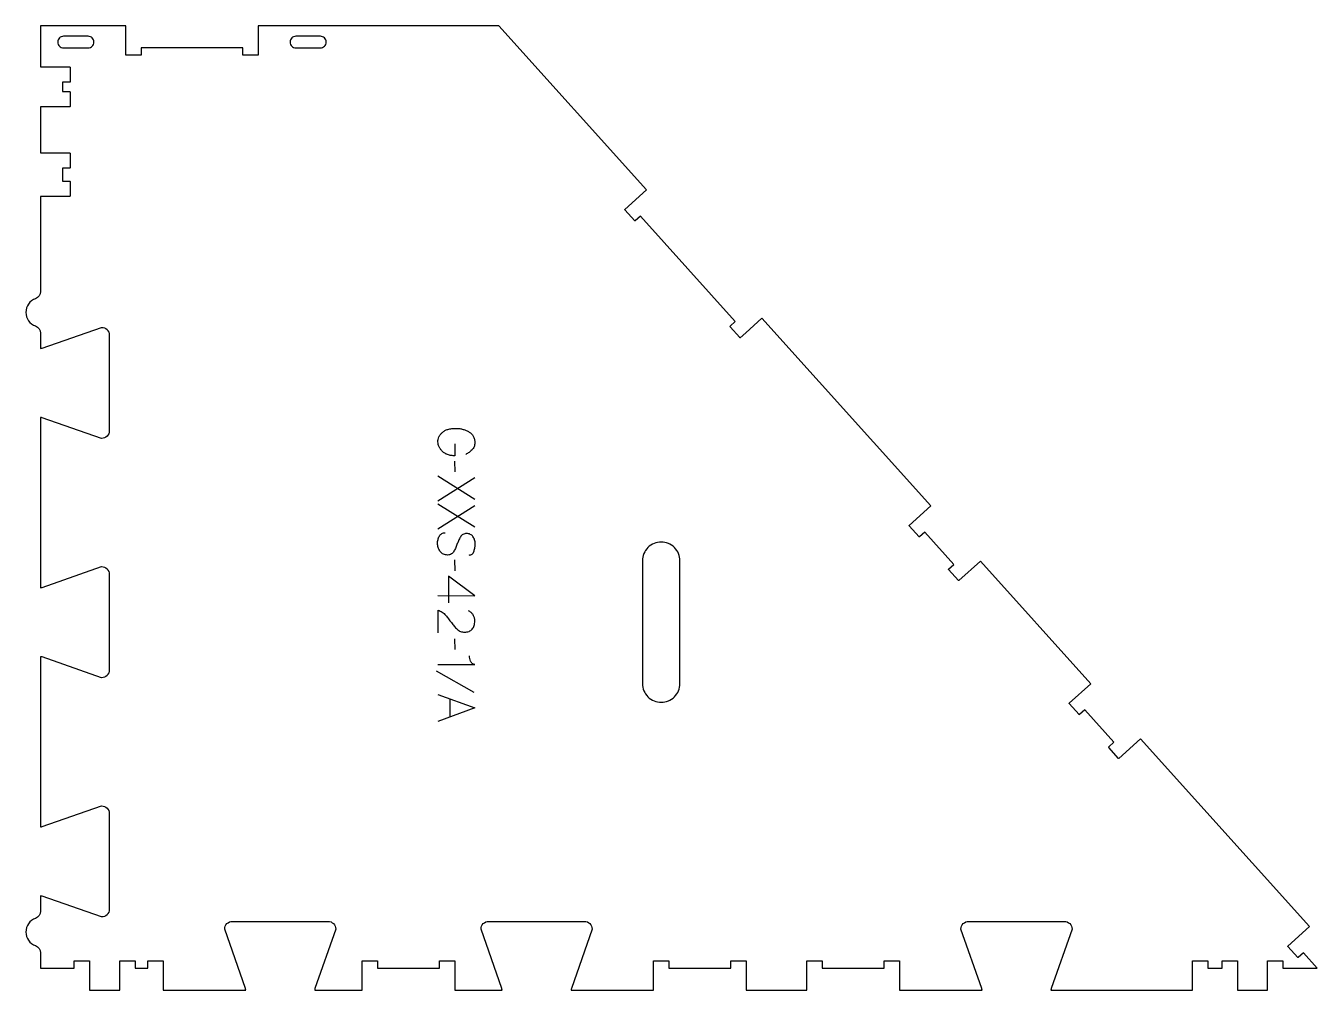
# Model space of a CAD drawing. Extents: x 0 to 1052, y 0 to 786.
import ezdxf

# ---------------------------------------------------------------- set-up
doc = ezdxf.new("R2010")
doc.units = 0
for name, color, linetype in [('1_ANYTOOL_1MMDEEP_LABELS_S', 2, 'CONTINUOUS'), ('3_ANYTOOL_CUTTHROUGH_INSID', 4, 'CONTINUOUS'), ('4_ANYTOOL_CUTTHROUGH_OUTSI', 5, 'CONTINUOUS')]:
    doc.layers.add(name, color=color, linetype=linetype)

msp = doc.modelspace()

# ---------------------------------------------------------------- linework, layer by layer
at = {"layer": '1_ANYTOOL_1MMDEEP_LABELS_S'}
for p, q in [((349.74403, 422.105592), (349.658316, 430.891306)), ((365.858316, 399.77702), (335.858316, 418.67702)), ((335.858316, 398.534163), (365.858316, 417.47702)), ((365.858316, 377.062735), (335.858316, 395.962735)), ((335.858316, 375.819877), (365.858316, 394.762735)), ((349.74403, 341.619877), (349.658316, 350.405592)), ((344.515459, 337.334163), (344.515459, 315.562735)), ((349.74403, 277.419877), (349.658316, 286.205592)), ((365.386887, 242.57702), (334.615459, 259.762735)), ((345.415459, 237.391306), (345.415459, 222.47702))]:
    msp.add_line(p, q, dxfattribs=at)
for points in [[(349.658316, 444.991306), (349.615459, 435.219877, -0.031732), (346.608057, 435.487988, -0.048764), (343.690459, 436.232377, -0.050291), (341.379951, 437.34209, -0.060119), (339.372602, 438.92702, -0.036578), (337.886185, 440.65904, -0.050793), (336.726173, 442.618092, -0.051881), (336.058429, 444.571109, -0.053919), (335.815459, 446.619877, -0.055881), (336.022403, 448.655025, -0.055271), (336.672602, 450.594877, -0.05403), (337.831795, 452.520854, -0.038531), (339.329745, 454.205592, -0.067281), (341.440759, 455.753305, -0.049165), (343.861887, 456.77702, -0.047412), (347.065806, 457.449947, -0.028075), (350.34403, 457.634163, -0.03109), (353.03561, 457.466637, -0.031496), (355.685102, 456.96452, -0.031425), (358.313346, 456.113648, -0.02824), (360.822602, 454.955592, -0.064555), (362.974127, 453.426788, -0.078906), (364.599387, 451.360949, -0.076878), (365.573937, 448.737348, -0.050594), (365.858316, 445.934163, -0.039946), (365.725519, 444.274602, -0.052714), (365.290459, 442.671663, -0.053511), (364.575125, 441.288466, -0.05153), (363.586887, 440.084163, -0.040443), (361.163746, 438.043939, -0.04035), (358.44403, 436.419877)], [(361.272602, 354.434163, 0.071867), (362.609208, 354.627277, 0.100684), (363.790459, 355.253806, 0.047558), (364.266909, 355.72836, 0.038563), (364.655637, 356.27836, 0.037928), (365.003106, 356.975547, 0.026634), (365.258316, 357.712735, 0.028461), (365.944299, 360.736068, 0.041577), (366.201173, 363.819877, 0.036938), (366.090034, 365.322237, 0.041531), (365.745816, 366.787735, 0.041583), (365.168608, 368.165111, 0.038125), (364.379745, 369.434163, 0.057611), (363.38784, 370.504316, 0.065808), (362.167245, 371.298449, 0.06469), (360.70769, 371.775945, 0.046778), (359.172602, 371.919877, 0.052235), (357.62276, 371.757522, 0.075448), (356.172602, 371.212735, 0.076671), (354.999549, 370.296643, 0.061023), (354.115459, 369.091306, 0.021951), (352.588113, 366.062452, 0.018213), (351.308316, 362.919877, -0.02405), (350.002854, 359.818393, -0.02981), (348.372602, 356.87702, -0.068439), (347.406671, 355.735718, -0.079282), (346.154745, 354.92702, -0.076308), (344.576063, 354.502021, -0.047772), (342.929745, 354.47702, -0.046243), (341.248785, 354.770255, -0.06359), (339.677959, 355.419877, -0.064671), (338.39377, 356.392701, -0.057073), (337.379745, 357.648449, -0.067522), (336.016834, 360.616757, -0.070793), (335.515459, 363.841306, -0.064027), (335.877974, 366.980321, -0.070447), (337.058316, 369.905592, -0.054374), (337.907949, 371.064009, -0.074742), (339.01903, 371.962735, -0.075199), (340.325409, 372.485742, -0.057737), (341.729745, 372.648449)], [(335.901173, 291.134163), (335.94403, 309.434163, -0.034491), (337.691362, 308.771385, -0.037732), (339.324387, 307.86452, -0.037744), (340.799024, 306.725226, -0.03482), (342.09403, 305.384163, -0.00859), (344.492613, 302.424938, -0.008791), (346.786887, 299.384163, 0.020588), (349.02033, 296.564875, 0.025206), (351.501173, 293.962735, 0.046908), (352.802415, 292.94214, 0.051091), (354.276173, 292.194877, 0.050722), (355.924348, 291.746145, 0.041139), (357.629745, 291.605592, 0.039396), (359.43733, 291.748237, 0.058519), (361.176173, 292.237735, 0.060358), (362.583289, 293.028292, 0.061397), (363.758316, 294.134163, 0.048006), (364.680276, 295.49012, 0.045901), (365.333316, 296.994877, 0.045216), (365.735876, 298.734939, 0.034258), (365.858316, 300.519877, 0.055622), (365.564329, 303.154448, 0.079896), (364.583316, 305.598449, 0.080617), (362.917616, 307.567836, 0.060287), (360.758316, 309.005592)], [(335.858316, 265.291306), (365.901173, 265.291306, -0.057478), (364.808206, 265.555329, -0.075801), (363.827959, 266.094877, -0.075474), (363.044084, 266.91033, -0.055107), (362.49403, 267.905592, -0.039607), (361.794519, 270.047832, -0.05918), (361.529745, 272.27702)]]:
    msp.add_lwpolyline(points, format="xyb", dxfattribs=at)
for points in [[(335.858316, 321.348449), (365.901173, 321.305592), (344.515459, 337.334163)], [(335.858316, 240.862735), (365.858316, 229.97702), (335.858316, 218.919877)]]:
    msp.add_lwpolyline(points, dxfattribs=at)
at = {"layer": '3_ANYTOOL_CUTTHROUGH_INSID'}
for points in [[(50.75023, 777.001067), (30.750231, 777.001067, 0.198913), (27.391469, 775.609827, 0.198913), (26.000224, 772.251068, 0.198913), (27.391469, 768.892308, 0.198913), (30.75023, 767.501067), (50.750239, 767.501067, 0.198912), (54.108998, 768.892311, 0.414214), (54.108991, 775.609829, 0.198912)], [(240.067996, 777.001067), (220.067997, 777.001067, 0.198913), (216.709235, 775.609827, 0.198913), (215.317989, 772.251068, 0.198913), (216.709234, 768.892308, 0.198913), (220.067996, 767.501067), (240.068004, 767.501067, 0.198912), (243.426763, 768.892311, 0.414214), (243.426757, 775.609829, 0.198912)], [(502.5, 349.7502), (502.5, 249.750212, 0.198912), (506.96662, 238.966831, 0.198912), (517.75, 234.500209, 0.198912), (528.53338, 238.966832, 0.198912), (533, 249.750212), (533, 349.750199, 0.198912), (528.53338, 360.53358, 0.414214), (506.966621, 360.53358, 0.198912)]]:
    msp.add_lwpolyline(points, format="xyb", close=True, dxfattribs=at)
at = {"layer": '4_ANYTOOL_CUTTHROUGH_OUTSI'}
msp.add_lwpolyline([(835.402437, 0.000208), (950.762114, 0.001258), (950.762114, 23.751261, -0.414214), (951.012114, 24.001261), (963.012114, 24.001261, -0.414214), (963.262114, 23.751261), (963.262114, 18.001236), (974.843423, 18.000075), (974.843423, 23.75005, -0.414215), (975.093424, 24.00005), (987.093424, 24, -0.414212), (987.343423, 23.75), (987.343423, 0), (1011.843423, 0.00001), (1011.843423, 23.75001, -0.414214), (1012.093423, 24.00001), (1024.093423, 24.00001, -0.414214), (1024.343423, 23.75001), (1024.343423, 18.000573), (1052.310509, 18.001057), (1041.095986, 30.456047), (1036.822903, 26.608546, -0.414214), (1036.469834, 26.62705), (1028.440267, 35.544788, -0.414214), (1028.45877, 35.897857), (1046.10846, 51.789709), (908.443657, 204.681961), (890.793968, 188.790109, -0.414214), (890.440899, 188.808613), (882.411332, 197.72635, -0.414214), (882.429835, 198.079419), (886.702918, 201.92692), (862.948782, 228.308562), (858.675699, 224.461061, -0.414214), (858.32263, 224.479564), (850.293063, 233.397302, -0.414214), (850.311566, 233.750371), (867.961256, 249.642223), (778.026088, 349.525346), (760.376398, 333.633494, -0.414214), (760.023329, 333.651998), (751.993762, 342.569736, -0.414214), (752.012265, 342.922805), (756.285348, 346.770306), (732.531212, 373.151947), (728.258129, 369.304446, -0.414214), (727.90506, 369.32295), (719.875493, 378.240687, -0.414214), (719.893996, 378.593756), (737.543686, 394.485608), (599.878883, 547.377861), (586.688063, 535.500792), (582.229194, 531.486009, -0.414214), (581.876125, 531.504512), (573.846558, 540.42225, -0.414214), (573.865061, 540.775319), (578.138144, 544.62282), (500.853559, 630.456047), (496.580476, 626.608546, -0.414214), (496.227407, 626.62705), (488.19784, 635.544788, -0.414214), (488.216343, 635.897856), (505.866033, 651.789708), (385.471784, 785.501067), (189.318114, 785.501066), (189.318114, 761.751066, -0.414214), (189.068114, 761.501066), (177.068114, 761.501066, -0.414214), (176.818114, 761.751066), (176.818114, 767.501066), (93.970113, 767.501066), (93.970113, 761.751066, -0.414214), (93.720113, 761.501066), (81.720113, 761.501066, -0.414214), (81.470113, 761.751066), (81.470113, 785.501065), (11.999962, 785.500668), (12, 752.000267), (35.75, 752.000267, -0.414214), (36, 751.750267), (36, 739.750267, -0.414214), (35.75, 739.500267), (30, 739.500267), (30, 731.912267), (35.75, 731.912267, -0.414214), (36, 731.662267), (36, 719.662267, -0.414214), (35.75, 719.412267), (12, 719.412267), (12, 682.000267), (35.75, 682.000267, -0.414214), (36, 681.750267), (36, 669.750267, -0.414214), (35.75, 669.500267), (30, 669.500267), (30, 659.000267), (35.75, 659.000267, -0.414214), (36, 658.750267), (36, 646.750267, -0.414214), (35.75, 646.500267), (12, 646.500267), (12, 569.095829, -0.317837), (7.833333, 563.203273, 0.317837), (0, 552.125267, 0.317837), (7.833333, 541.04726, -0.317837), (12, 535.154704), (12, 522.756046, 0.061835), (13.39487, 522.990896), (61.667412, 539.886429, -0.084368), (61.75, 539.900465, -0.414214), (68, 533.650465), (68, 455.650465, -0.414214), (61.75, 449.400465, -0.084368), (61.667412, 449.4145), (13.383805, 466.313613, 0.060725), (12, 466.545159), (12, 327.856442, 0.061835), (13.39487, 328.091292), (61.667412, 344.986826, -0.084368), (61.75, 345.000861, -0.414214), (68, 338.750861), (68, 260.750861, -0.414214), (61.75, 254.500861, -0.084368), (61.667412, 254.514896), (13.383805, 271.414009, 0.060775), (12, 271.645412), (12, 132.956441, 0.061835), (13.39487, 133.191291), (61.667412, 150.086825, -0.084368), (61.75, 150.10086, -0.414214), (68, 143.85086), (68, 65.85086, -0.414214), (61.75, 59.60086, -0.084368), (61.667412, 59.614895), (13.383805, 76.514008, 0.060825), (12, 76.745267), (12, 64.345829, -0.317837), (7.833333, 58.453273, 0.317837), (0, 47.375267, 0.317837), (7.833333, 36.29726, -0.317837), (12, 30.404704), (12, 18.001058), (39.5, 18.001191), (39.5, 23.751118, -0.414214), (39.75, 24.001118), (51.75, 24.001118, -0.414214), (52, 23.751118), (52, 0.001118), (76.5, 0.001118), (76.5, 23.751118, -0.414214), (76.75, 24.001118), (88.75, 24.001118, -0.414214), (89, 23.751118), (89, 18.001087), (99.5, 18.001058), (99.5, 23.751057, -0.414214), (99.75, 24.001057), (111.75, 24.001057, -0.414214), (112, 23.751057), (112, 0.001057), (134.786548, 0.001057), (179.191617, 0.000634, 0.061835), (178.956767, 1.395502), (162.061234, 49.668044, -0.084368), (162.047198, 49.750631, -0.414214), (168.297198, 56.000631), (246.297198, 56.000631, -0.414214), (252.547198, 49.750631, -0.084368), (252.533163, 49.668044), (235.63405, 1.384437, 0.060766), (235.402657, 0.000846), (274, 0.001056), (274, 23.751057, -0.414214), (274.25, 24.001057), (286.25, 24.001057, -0.414214), (286.5, 23.751057), (286.5, 18.001057), (337, 18.001057), (337, 23.751057, -0.414214), (337.25, 24.001057), (349.25, 24.001057, -0.414214), (349.5, 23.751057), (349.5, 0.001057), (388.097617, 0.001057, 0.061835), (387.862767, 1.395927), (370.967234, 49.668469, -0.084368), (370.953198, 49.751057, -0.414214), (377.203198, 56.001057), (455.203198, 56.001057, -0.414214), (461.453198, 49.751057, -0.084368), (461.439163, 49.668469), (444.54005, 1.384862, 0.060775), (444.308647, 0.001057), (511.5, 0.001057), (511.5, 23.751057, -0.414214), (511.75, 24.001057), (523.75, 24.001057, -0.414214), (524, 23.751057), (524, 18.001053), (574.5, 18.00021), (574.5, 23.750206, -0.414214), (574.75, 24.000206), (586.75, 24.000206, -0.414214), (587, 23.750206), (587, 0.000206), (636.5, 0.000206), (636.5, 23.750206, -0.414214), (636.75, 24.000206), (648.75, 24.000206, -0.414214), (649, 23.750206), (649, 18.000206), (699.5, 18.000212), (699.5, 23.750212, -0.414214), (699.75, 24.000212), (711.75, 24.000212, -0.414214), (712, 23.750212), (712, 0.000212), (779.191563, 0.000206, 0.061784), (778.956569, 1.395076), (762.061035, 49.667618, -0.084368), (762.047, 49.750206, -0.414214), (768.297, 56.000206), (846.297, 56.000206, -0.414214), (852.547, 49.750206, -0.084368), (852.532965, 49.667618), (835.633852, 1.384011, 0.061178)], format="xyb", close=True, dxfattribs=at)

doc.saveas('drawing.dxf')
